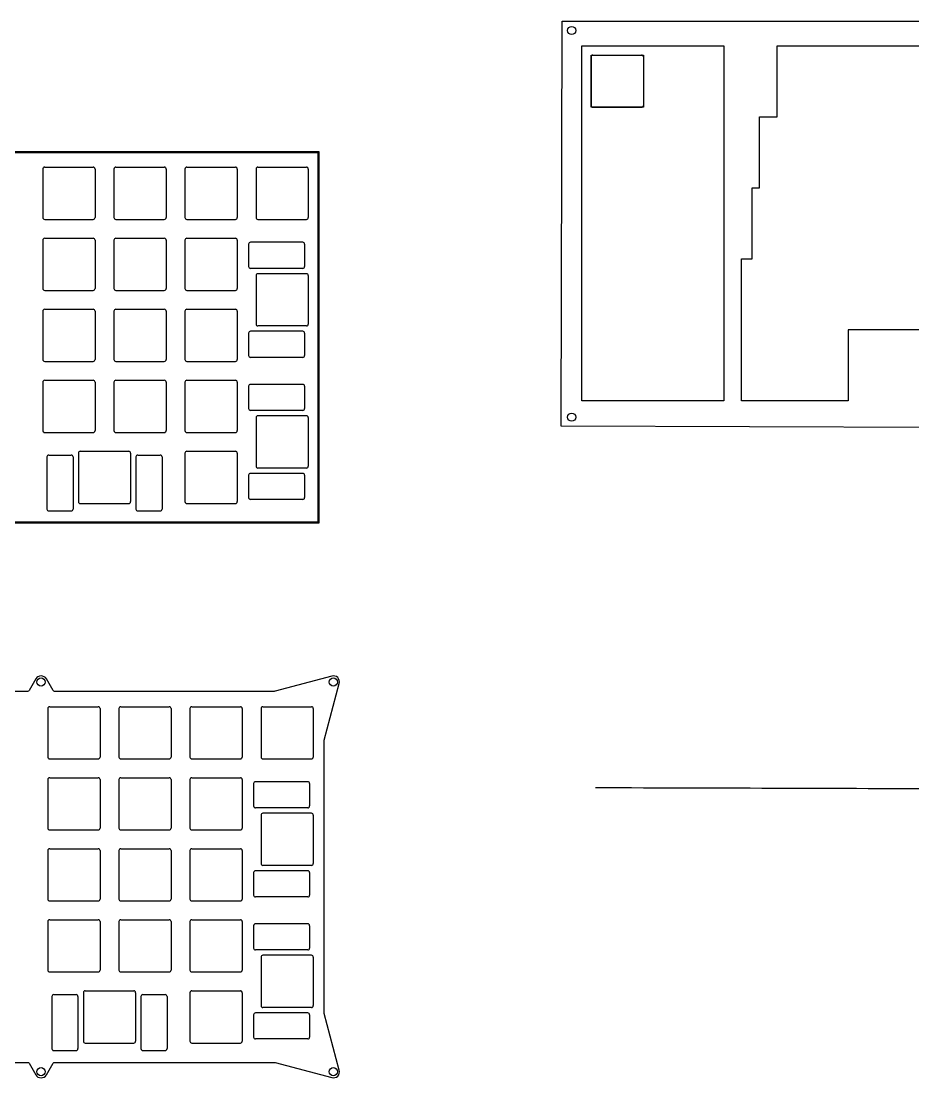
# Model space of a CAD drawing. Header units: millimetres. Extents: x 46 to 4458, y 59 to 1499.
# Drawn here: x 426.9 to 665.9, y 73.3 to 356.7 of the extents above; entities that cross this region are included whole.
import ezdxf

# ---------------------------------------------------------------- set-up
doc = ezdxf.new("R2010")
doc.units = ezdxf.units.MM
doc.layers.add('BLACK', color=7, linetype='Continuous')

msp = doc.modelspace()

# ---------------------------------------------------------------- linework, layer by layer
for p, q in [((579.65775, 347.0841), (579.65775, 334.0841)), ((580.15775, 347.5841), (593.15775, 347.5841)), ((593.65775, 347.0841), (593.65775, 334.0841)), ((580.15775, 333.5841), (593.15775, 333.5841)), ((49.19786, 321.44827), (506.39786, 321.44827)), ((433.22286, 317.5365), (446.22286, 317.5365)), ((452.27286, 317.5365), (465.27286, 317.5365)), ((471.32286, 317.5365), (484.32286, 317.5365)), ((490.37286, 317.5365), (503.37286, 317.5365)), ((432.72286, 317.0365), (432.72286, 304.0365)), ((446.72286, 317.0365), (446.72286, 304.0365)), ((451.77286, 317.0365), (451.77286, 304.0365)), ((465.77286, 317.0365), (465.77286, 304.0365)), ((470.82286, 317.0365), (470.82286, 304.0365)), ((484.82286, 317.0365), (484.82286, 304.0365)), ((489.87286, 317.0365), (489.87286, 304.0365)), ((503.87286, 317.0365), (503.87286, 304.0365)), ((433.22286, 303.5365), (446.22286, 303.5365)), ((452.27286, 303.5365), (465.27286, 303.5365)), ((471.32286, 303.5365), (484.32286, 303.5365)), ((490.37286, 303.5365), (503.37286, 303.5365)), ((432.72286, 297.9865), (432.72286, 284.9865)), ((433.22286, 298.4865), (446.22286, 298.4865)), ((446.72286, 297.9865), (446.72286, 284.9865)), ((451.77286, 297.9865), (451.77286, 284.9865)), ((452.27286, 298.4865), (465.27286, 298.4865)), ((465.77286, 297.9865), (465.77286, 284.9865)), ((470.82286, 297.9865), (470.82286, 284.9865)), ((471.32286, 298.4865), (484.32286, 298.4865)), ((484.82286, 297.9865), (484.82286, 284.9865)), ((487.87286, 296.8995), (487.87286, 290.8995)), ((502.37286, 297.3995), (488.37286, 297.3995)), ((502.87286, 296.8995), (502.87286, 290.8995)), ((502.37286, 290.3995), (488.37286, 290.3995)), ((489.87286, 288.4615), (489.87286, 275.4615)), ((503.37286, 288.9615), (490.37286, 288.9615)), ((503.87286, 288.4615), (503.87286, 275.4615)), ((433.22286, 284.4865), (446.22286, 284.4865)), ((452.27286, 284.4865), (465.27286, 284.4865)), ((471.32286, 284.4865), (484.32286, 284.4865)), ((432.72286, 278.9365), (432.72286, 265.9365)), ((433.22286, 279.4365), (446.22286, 279.4365)), ((446.72286, 278.9365), (446.72286, 265.9365)), ((451.77286, 278.9365), (451.77286, 265.9365)), ((452.27286, 279.4365), (465.27286, 279.4365)), ((465.77286, 278.9365), (465.77286, 265.9365)), ((470.82286, 278.9365), (470.82286, 265.9365)), ((471.32286, 279.4365), (484.32286, 279.4365)), ((484.82286, 278.9365), (484.82286, 265.9365)), ((503.37286, 274.9615), (490.37286, 274.9615)), ((487.87286, 273.0235), (487.87286, 267.0235)), ((502.37286, 273.5235), (488.37286, 273.5235)), ((502.87286, 273.0235), (502.87286, 267.0235)), ((502.37286, 266.5235), (488.37286, 266.5235)), ((433.22286, 265.4365), (446.22286, 265.4365)), ((452.27286, 265.4365), (465.27286, 265.4365)), ((471.32286, 265.4365), (484.32286, 265.4365)), ((432.72286, 259.8865), (432.72286, 246.8865)), ((433.22286, 260.3865), (446.22286, 260.3865)), ((446.72286, 259.8865), (446.72286, 246.8865)), ((451.77286, 259.8865), (451.77286, 246.8865)), ((452.27286, 260.3865), (465.27286, 260.3865)), ((465.77286, 259.8865), (465.77286, 246.8865)), ((470.82286, 259.8865), (470.82286, 246.8865)), ((471.32286, 260.3865), (484.32286, 260.3865)), ((484.82286, 259.8865), (484.82286, 246.8865)), ((487.87286, 258.7995), (487.87286, 252.7995)), ((502.37286, 259.2995), (488.37286, 259.2995)), ((502.87286, 258.7995), (502.87286, 252.7995)), ((502.37286, 252.2995), (488.37286, 252.2995)), ((489.87286, 250.3615), (489.87286, 237.3615)), ((503.37286, 250.8615), (490.37286, 250.8615)), ((503.87286, 250.3615), (503.87286, 237.3615)), ((433.22286, 246.3865), (446.22286, 246.3865)), ((452.27286, 246.3865), (465.27286, 246.3865)), ((471.32286, 246.3865), (484.32286, 246.3865)), ((442.74786, 241.3365), (455.74786, 241.3365)), ((471.32286, 241.3365), (484.32286, 241.3365)), ((433.80986, 239.8365), (433.80986, 225.8365)), ((434.30986, 240.3365), (440.30986, 240.3365)), ((440.80986, 239.8365), (440.80986, 225.8365)), ((442.24786, 240.8365), (442.24786, 227.8365)), ((456.24786, 240.8365), (456.24786, 227.8365)), ((457.68586, 239.8365), (457.68586, 225.8365)), ((458.18586, 240.3365), (464.18586, 240.3365)), ((464.68586, 239.8365), (464.68586, 225.8365)), ((470.82286, 240.8365), (470.82286, 227.8365)), ((484.82286, 240.8365), (484.82286, 227.8365)), ((502.37286, 235.4235), (488.37286, 235.4235)), ((503.37286, 236.8615), (490.37286, 236.8615)), ((487.87286, 234.9235), (487.87286, 228.9235)), ((502.87286, 234.9235), (502.87286, 228.9235)), ((442.74786, 227.3365), (455.74786, 227.3365)), ((471.32286, 227.3365), (484.32286, 227.3365)), ((502.37286, 228.4235), (488.37286, 228.4235)), ((434.30986, 225.3365), (440.30986, 225.3365)), ((458.18586, 225.3365), (464.18586, 225.3365)), ((434.5555, 172.86204), (447.5555, 172.86204)), ((453.6055, 172.86204), (466.6055, 172.86204)), ((472.6555, 172.86204), (485.6555, 172.86204)), ((491.7055, 172.86204), (504.7055, 172.86204)), ((434.0555, 172.36204), (434.0555, 159.36204)), ((448.0555, 172.36204), (448.0555, 159.36204)), ((453.1055, 172.36204), (453.1055, 159.36204)), ((467.1055, 172.36204), (467.1055, 159.36204)), ((472.1555, 172.36204), (472.1555, 159.36204)), ((486.1555, 172.36204), (486.1555, 159.36204)), ((491.2055, 172.36204), (491.2055, 159.36204)), ((505.2055, 172.36204), (505.2055, 159.36204)), ((434.5555, 158.86204), (447.5555, 158.86204)), ((453.6055, 158.86204), (466.6055, 158.86204)), ((472.6555, 158.86204), (485.6555, 158.86204)), ((491.7055, 158.86204), (504.7055, 158.86204)), ((434.0555, 153.31204), (434.0555, 140.31204)), ((434.5555, 153.81204), (447.5555, 153.81204)), ((448.0555, 153.31204), (448.0555, 140.31204)), ((453.1055, 153.31204), (453.1055, 140.31204)), ((453.6055, 153.81204), (466.6055, 153.81204)), ((467.1055, 153.31204), (467.1055, 140.31204)), ((472.1555, 153.31204), (472.1555, 140.31204)), ((472.6555, 153.81204), (485.6555, 153.81204)), ((486.1555, 153.31204), (486.1555, 140.31204)), ((489.2055, 152.22504), (489.2055, 146.22504)), ((503.7055, 152.72504), (489.7055, 152.72504)), ((504.2055, 152.22504), (504.2055, 146.22504)), ((503.7055, 145.72504), (489.7055, 145.72504)), ((491.2055, 143.78704), (491.2055, 130.78704)), ((504.7055, 144.28704), (491.7055, 144.28704)), ((505.2055, 143.78704), (505.2055, 130.78704)), ((434.5555, 139.81204), (447.5555, 139.81204)), ((453.6055, 139.81204), (466.6055, 139.81204)), ((472.6555, 139.81204), (485.6555, 139.81204)), ((434.0555, 134.26204), (434.0555, 121.26204)), ((434.5555, 134.76204), (447.5555, 134.76204)), ((448.0555, 134.26204), (448.0555, 121.26204)), ((453.1055, 134.26204), (453.1055, 121.26204)), ((453.6055, 134.76204), (466.6055, 134.76204)), ((467.1055, 134.26204), (467.1055, 121.26204)), ((472.1555, 134.26204), (472.1555, 121.26204)), ((472.6555, 134.76204), (485.6555, 134.76204)), ((486.1555, 134.26204), (486.1555, 121.26204)), ((489.2055, 128.34904), (489.2055, 122.34904)), ((503.7055, 128.84904), (489.7055, 128.84904)), ((504.7055, 130.28704), (491.7055, 130.28704)), ((504.2055, 128.34904), (504.2055, 122.34904)), ((434.5555, 120.76204), (447.5555, 120.76204)), ((453.6055, 120.76204), (466.6055, 120.76204)), ((472.6555, 120.76204), (485.6555, 120.76204)), ((503.7055, 121.84904), (489.7055, 121.84904)), ((434.0555, 115.21204), (434.0555, 102.21204)), ((434.5555, 115.71204), (447.5555, 115.71204)), ((448.0555, 115.21204), (448.0555, 102.21204)), ((453.1055, 115.21204), (453.1055, 102.21204)), ((453.6055, 115.71204), (466.6055, 115.71204)), ((467.1055, 115.21204), (467.1055, 102.21204)), ((472.1555, 115.21204), (472.1555, 102.21204)), ((472.6555, 115.71204), (485.6555, 115.71204)), ((486.1555, 115.21204), (486.1555, 102.21204)), ((489.2055, 114.12504), (489.2055, 108.12504)), ((503.7055, 114.62504), (489.7055, 114.62504)), ((504.2055, 114.12504), (504.2055, 108.12504)), ((503.7055, 107.62504), (489.7055, 107.62504)), ((491.2055, 105.68704), (491.2055, 92.68704)), ((504.7055, 106.18704), (491.7055, 106.18704)), ((505.2055, 105.68704), (505.2055, 92.68704)), ((434.5555, 101.71204), (447.5555, 101.71204)), ((453.6055, 101.71204), (466.6055, 101.71204)), ((472.6555, 101.71204), (485.6555, 101.71204)), ((444.0805, 96.66204), (457.0805, 96.66204)), ((472.6555, 96.66204), (485.6555, 96.66204)), ((435.1425, 95.16204), (435.1425, 81.16204)), ((435.6425, 95.66204), (441.6425, 95.66204)), ((442.1425, 95.16204), (442.1425, 81.16204)), ((443.5805, 96.16204), (443.5805, 83.16204)), ((457.5805, 96.16204), (457.5805, 83.16204)), ((459.0185, 95.16204), (459.0185, 81.16204)), ((459.5185, 95.66204), (465.5185, 95.66204)), ((466.0185, 95.16204), (466.0185, 81.16204)), ((472.1555, 96.16204), (472.1555, 83.16204)), ((486.1555, 96.16204), (486.1555, 83.16204)), ((503.7055, 90.74904), (489.7055, 90.74904)), ((504.7055, 92.18704), (491.7055, 92.18704)), ((489.2055, 90.24904), (489.2055, 84.24904)), ((504.2055, 90.24904), (504.2055, 84.24904)), ((444.0805, 82.66204), (457.0805, 82.66204)), ((472.6555, 82.66204), (485.6555, 82.66204)), ((503.7055, 83.74904), (489.7055, 83.74904)), ((435.6425, 80.66204), (441.6425, 80.66204)), ((459.5185, 80.66204), (465.5185, 80.66204))]:
    msp.add_line(p, q)
at = {"linetype": 'Continuous'}
for p, q in [((506.54405, 321.44827), (506.54405, 321.64827)), ((506.53052, 222.34561), (506.82482, 222.34561))]:
    msp.add_line(p, q, dxfattribs=at)
msp.add_lwpolyline([(672.55499, 247.75265), (571.60582, 248.05464), (571.93082, 356.69587), (1039.67894, 356.69587), (1039.67894, 247.19317), (883.89507, 247.19317)])
for points in [[(577.13275, 350.1091), (615.23275, 350.1091), (615.23275, 254.8591), (577.13275, 254.8591), (577.13275, 350.1091)], [(676.65986, 273.9091), (648.57025, 273.9091), (648.57025, 254.8591), (619.99525, 254.8591), (619.99525, 292.9591), (622.85275, 292.9591), (622.85275, 312.0091), (624.75775, 312.0091), (624.75775, 331.0591), (629.52025, 331.0591), (629.52025, 350.1091)], [(629.52025, 350.1091), (667.62025, 350.1091)], [(145.54381, 222.94367), (226.15207, 208.07061), (258.28405, 208.07061), (355.07854, 222.14557), (506.74405, 222.14557), (506.74405, 321.64827), (48.99595, 321.64827), (48.99595, 222.94367), (145.54381, 222.94367)]]:
    msp.add_lwpolyline(points, dxfattribs=at)
msp.add_lwpolyline([(579.65775, 347.5841), (593.65775, 347.5841), (593.65775, 333.5841), (579.65775, 333.5841)], close=True, dxfattribs=at)
msp.add_lwpolyline([(360.04849, 77.47111), (428.60663, 77.47111, -0.267949192), (429.03964, 77.22111), (430.815, 74.14611, 0.577350269), (433.67288, 74.14611), (435.44823, 77.22111, -0.267949192), (435.88125, 77.47111), (494.7398, 77.47111, -0.065543463), (494.99862, 77.43704), (510.14964, 73.37733, 0.577350269), (512.17047, 75.39816), (508.11077, 90.54918, -0.065543463), (508.07669, 90.808), (508.07669, 163.63725, -0.065381782), (508.1106, 163.89545), (512.16063, 179.0494, 0.581379959), (510.14964, 181.06759), (494.99862, 177.00789, -0.065543463), (494.7398, 176.97381), (435.88125, 176.97381, -0.267949192), (435.44823, 177.22381), (433.67288, 180.29881, 0.577350269), (430.815, 180.29881), (429.03964, 177.22381, -0.267949192), (428.60663, 176.97381), (360.04849, 176.97381, -0.267949192)], format="xyb", dxfattribs=at)
for centre in [(574.43084, 354.19587), (574.43084, 250.49127), (432.24394, 179.47381), (510.57669, 179.47381), (432.24394, 74.97111), (510.57669, 74.97111)]:
    msp.add_circle(centre, 1.1, dxfattribs=at)
for centre, start, end in [((580.15775, 347.0841), 90, 180), ((593.15775, 347.0841), 0, 90), ((580.15775, 334.0841), 180, 270), ((593.15775, 334.0841), 270, 0), ((433.22286, 317.0365), 90, 180), ((446.22286, 317.0365), 0, 90), ((452.27286, 317.0365), 90, 180), ((465.27286, 317.0365), 0, 90), ((471.32286, 317.0365), 90, 180), ((484.32286, 317.0365), 0, 90), ((490.37286, 317.0365), 90, 180), ((503.37286, 317.0365), 0, 90), ((433.22286, 304.0365), 180, 270), ((446.22286, 304.0365), 270, 0), ((452.27286, 304.0365), 180, 270), ((465.27286, 304.0365), 270, 0), ((471.32286, 304.0365), 180, 270), ((484.32286, 304.0365), 270, 0), ((490.37286, 304.0365), 180, 270), ((503.37286, 304.0365), 270, 0), ((433.22286, 297.9865), 90, 180), ((446.22286, 297.9865), 0, 90), ((452.27286, 297.9865), 90, 180), ((465.27286, 297.9865), 0, 90), ((471.32286, 297.9865), 90, 180), ((484.32286, 297.9865), 0, 90), ((488.37286, 296.8995), 90, 180), ((502.37286, 296.8995), 0, 90), ((488.37286, 290.8995), 180, 270), ((502.37286, 290.8995), 270, 0), ((490.37286, 288.4615), 90, 180), ((503.37286, 288.4615), 0, 90), ((433.22286, 284.9865), 180, 270), ((446.22286, 284.9865), 270, 0), ((452.27286, 284.9865), 180, 270), ((465.27286, 284.9865), 270, 0), ((471.32286, 284.9865), 180, 270), ((484.32286, 284.9865), 270, 0), ((433.22286, 278.9365), 90, 180), ((446.22286, 278.9365), 0, 90), ((452.27286, 278.9365), 90, 180), ((465.27286, 278.9365), 0, 90), ((471.32286, 278.9365), 90, 180), ((484.32286, 278.9365), 0, 90), ((490.37286, 275.4615), 180, 270), ((503.37286, 275.4615), 270, 0), ((488.37286, 273.0235), 90, 180), ((502.37286, 273.0235), 0, 90), ((488.37286, 267.0235), 180, 270), ((502.37286, 267.0235), 270, 0), ((433.22286, 265.9365), 180, 270), ((446.22286, 265.9365), 270, 0), ((452.27286, 265.9365), 180, 270), ((465.27286, 265.9365), 270, 0), ((471.32286, 265.9365), 180, 270), ((484.32286, 265.9365), 270, 0), ((433.22286, 259.8865), 90, 180), ((446.22286, 259.8865), 0, 90), ((452.27286, 259.8865), 90, 180), ((465.27286, 259.8865), 0, 90), ((471.32286, 259.8865), 90, 180), ((484.32286, 259.8865), 0, 90), ((488.37286, 258.7995), 90, 180), ((502.37286, 258.7995), 0, 90), ((488.37286, 252.7995), 180, 270), ((502.37286, 252.7995), 270, 0), ((490.37286, 250.3615), 90, 180), ((503.37286, 250.3615), 0, 90), ((433.22286, 246.8865), 180, 270), ((446.22286, 246.8865), 270, 0), ((452.27286, 246.8865), 180, 270), ((465.27286, 246.8865), 270, 0), ((471.32286, 246.8865), 180, 270), ((484.32286, 246.8865), 270, 0), ((442.74786, 240.8365), 90, 180), ((455.74786, 240.8365), 0, 90), ((471.32286, 240.8365), 90, 180), ((484.32286, 240.8365), 0, 90), ((434.30986, 239.8365), 90, 180), ((440.30986, 239.8365), 0, 90), ((458.18586, 239.8365), 90, 180), ((464.18586, 239.8365), 0, 90), ((488.37286, 234.9235), 90, 180), ((490.37286, 237.3615), 180, 270), ((502.37286, 234.9235), 0, 90), ((503.37286, 237.3615), 270, 0), ((442.74786, 227.8365), 180, 270), ((455.74786, 227.8365), 270, 0), ((471.32286, 227.8365), 180, 270), ((484.32286, 227.8365), 270, 0), ((488.37286, 228.9235), 180, 270), ((502.37286, 228.9235), 270, 0), ((434.30986, 225.8365), 180, 270), ((440.30986, 225.8365), 270, 0), ((458.18586, 225.8365), 180, 270), ((464.18586, 225.8365), 270, 0), ((434.5555, 172.36204), 90, 180), ((447.5555, 172.36204), 0, 90), ((453.6055, 172.36204), 90, 180), ((466.6055, 172.36204), 0, 90), ((472.6555, 172.36204), 90, 180), ((485.6555, 172.36204), 0, 90), ((491.7055, 172.36204), 90, 180), ((504.7055, 172.36204), 0, 90), ((434.5555, 159.36204), 180, 270), ((447.5555, 159.36204), 270, 0), ((453.6055, 159.36204), 180, 270), ((466.6055, 159.36204), 270, 0), ((472.6555, 159.36204), 180, 270), ((485.6555, 159.36204), 270, 0), ((491.7055, 159.36204), 180, 270), ((504.7055, 159.36204), 270, 0), ((434.5555, 153.31204), 90, 180), ((447.5555, 153.31204), 0, 90), ((453.6055, 153.31204), 90, 180), ((466.6055, 153.31204), 0, 90), ((472.6555, 153.31204), 90, 180), ((485.6555, 153.31204), 0, 90), ((489.7055, 152.22504), 90, 180), ((503.7055, 152.22504), 0, 90), ((489.7055, 146.22504), 180, 270), ((503.7055, 146.22504), 270, 0), ((491.7055, 143.78704), 90, 180), ((504.7055, 143.78704), 0, 90), ((434.5555, 140.31204), 180, 270), ((447.5555, 140.31204), 270, 0), ((453.6055, 140.31204), 180, 270), ((466.6055, 140.31204), 270, 0), ((472.6555, 140.31204), 180, 270), ((485.6555, 140.31204), 270, 0), ((434.5555, 134.26204), 90, 180), ((447.5555, 134.26204), 0, 90), ((453.6055, 134.26204), 90, 180), ((466.6055, 134.26204), 0, 90), ((472.6555, 134.26204), 90, 180), ((485.6555, 134.26204), 0, 90), ((491.7055, 130.78704), 180, 270), ((504.7055, 130.78704), 270, 0), ((489.7055, 128.34904), 90, 180), ((503.7055, 128.34904), 0, 90), ((489.7055, 122.34904), 180, 270), ((503.7055, 122.34904), 270, 0), ((434.5555, 121.26204), 180, 270), ((447.5555, 121.26204), 270, 0), ((453.6055, 121.26204), 180, 270), ((466.6055, 121.26204), 270, 0), ((472.6555, 121.26204), 180, 270), ((485.6555, 121.26204), 270, 0), ((434.5555, 115.21204), 90, 180), ((447.5555, 115.21204), 0, 90), ((453.6055, 115.21204), 90, 180), ((466.6055, 115.21204), 0, 90), ((472.6555, 115.21204), 90, 180), ((485.6555, 115.21204), 0, 90), ((489.7055, 114.12504), 90, 180), ((503.7055, 114.12504), 0, 90), ((489.7055, 108.12504), 180, 270), ((503.7055, 108.12504), 270, 0), ((491.7055, 105.68704), 90, 180), ((504.7055, 105.68704), 0, 90), ((434.5555, 102.21204), 180, 270), ((447.5555, 102.21204), 270, 0), ((453.6055, 102.21204), 180, 270), ((466.6055, 102.21204), 270, 0), ((472.6555, 102.21204), 180, 270), ((485.6555, 102.21204), 270, 0), ((444.0805, 96.16204), 90, 180), ((457.0805, 96.16204), 0, 90), ((472.6555, 96.16204), 90, 180), ((485.6555, 96.16204), 0, 90), ((435.6425, 95.16204), 90, 180), ((441.6425, 95.16204), 0, 90), ((459.5185, 95.16204), 90, 180), ((465.5185, 95.16204), 0, 90), ((489.7055, 90.24904), 90, 180), ((491.7055, 92.68704), 180, 270), ((503.7055, 90.24904), 0, 90), ((504.7055, 92.68704), 270, 0), ((444.0805, 83.16204), 180, 270), ((457.0805, 83.16204), 270, 0), ((472.6555, 83.16204), 180, 270), ((485.6555, 83.16204), 270, 0), ((489.7055, 84.24904), 180, 270), ((503.7055, 84.24904), 270, 0), ((435.6425, 81.16204), 180, 270), ((441.6425, 81.16204), 270, 0), ((459.5185, 81.16204), 180, 270), ((465.5185, 81.16204), 270, 0)]:
    msp.add_arc(centre, 0.5, start, end)
msp.add_open_spline([(580.87948, 151.17493), (615.0292, 151.07427), (648.67892, 150.97361), (682.32865, 150.87294), (695.9886, 149.14759), (729.12982, 144.9616), (782.20792, 117.01047), (838.89513, 145.60305), (877.33732, 148.90899), (893.66873, 150.31345), (945.59668, 150.31345), (997.52464, 150.31345), (1049.9526, 150.31345)], degree=3, knots=[0, 0, 0, 0, 1, 1, 1, 42.417477665, 101.485409083, 168.289260545, 217.631762366, 217.631762366, 217.631762366, 218.631762366, 218.631762366, 218.631762366, 218.631762366])
at = {"layer": 'BLACK', "linetype": 'Continuous'}
for p, q in [((506.49786, 222.3937), (506.49596, 321.41561)), ((506.52096, 321.4637), (506.53052, 321.4618)), ((506.53052, 321.4618), (506.54405, 321.44827)), ((506.54405, 321.44827), (506.54596, 222.3687)), ((506.53052, 222.34561), (355.08096, 222.3437)), ((355.08862, 222.3918), (506.49786, 222.3937)), ((506.54405, 222.35914), (506.53052, 222.34561)), ((506.54596, 222.3687), (506.54405, 222.35914))]:
    msp.add_line(p, q, dxfattribs=at)

doc.saveas('drawing.dxf')
